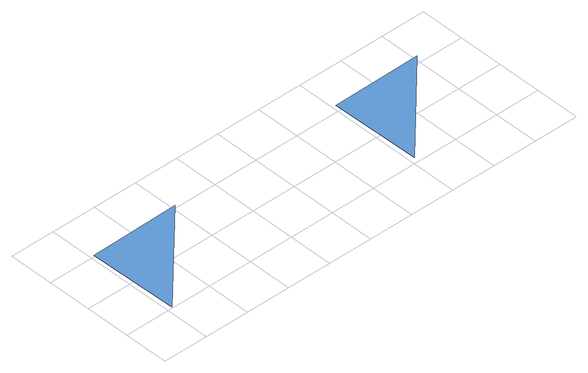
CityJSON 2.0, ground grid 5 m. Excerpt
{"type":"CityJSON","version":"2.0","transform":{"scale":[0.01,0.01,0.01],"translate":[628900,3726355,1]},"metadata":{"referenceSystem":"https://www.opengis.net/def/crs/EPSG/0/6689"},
"CityObjects":{
"waterbody1":{"type":"WaterBody","attributes":{"name":"福岡県津波浸水想定図","class":"1140","function":"2","WaterBodyTsunamiRiskAttribute.description":"1","WaterBodyTsunamiRiskAttribute.rank":"1"},"geometry":[{"type":"MultiSurface","lod":"1","boundaries":[[[0,1,2]],[[3,4,5]]]}]}
},
"vertices":[
[63,14,78],[1044,1033,78],[43,1014,78],[3062,72,77],[4042,1091,77],[3043,1072,77]
]}
